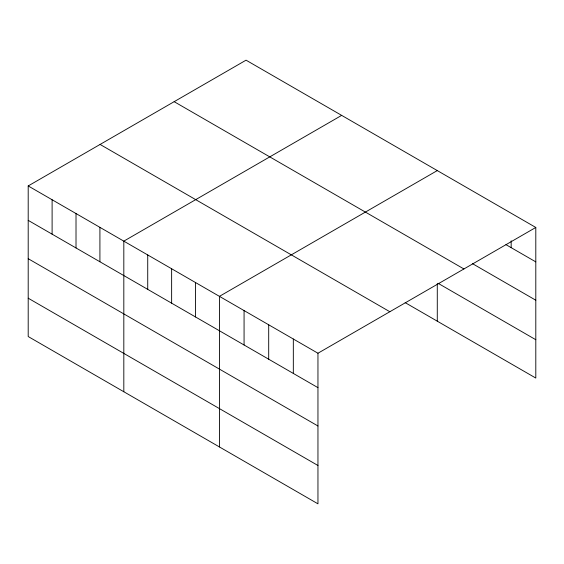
<?xml version="1.0" encoding="UTF-8"?>
<svg xmlns="http://www.w3.org/2000/svg" width="564" height="564" viewBox="0 0 564 564"><rect width="100%" height="100%" fill="white"/><g stroke="black" fill="none" stroke-linecap="round" stroke-linejoin="round"><path stroke-width="0.85" d="M28.2 185.944L317.955 353.233L317.955 503.828L28.2 336.539L28.2 185.944L246.045 60.172L535.8 227.461L535.8 378.056L405.163 302.635M341.664 115.373L123.819 241.145L123.819 391.747M437.283 170.582L219.438 296.354L219.438 446.949M317.955 353.233L535.8 227.461M505.943 244.642L535.8 261.879M472.364 263.592L535.8 300.217M174.156 101.675L463.911 268.965M438.031 283.269L535.8 339.718M100.089 144.44L389.844 311.73M28.2 220.362L317.955 387.651M28.2 258.7L317.955 425.989M28.2 298.201L317.955 465.49M511.167 240.772L511.167 247.659M437.283 283.713L437.283 321.177M293.329 339.013L293.329 373.431M268.697 324.793L268.697 359.212M244.071 310.574L244.071 344.992M195.532 282.55L195.532 316.968M171.632 268.753L171.632 303.171M147.726 254.949L147.726 289.367M99.913 227.348L99.913 261.767M76.013 213.544L76.013 247.963M52.107 199.741L52.107 234.166"/></g></svg>
